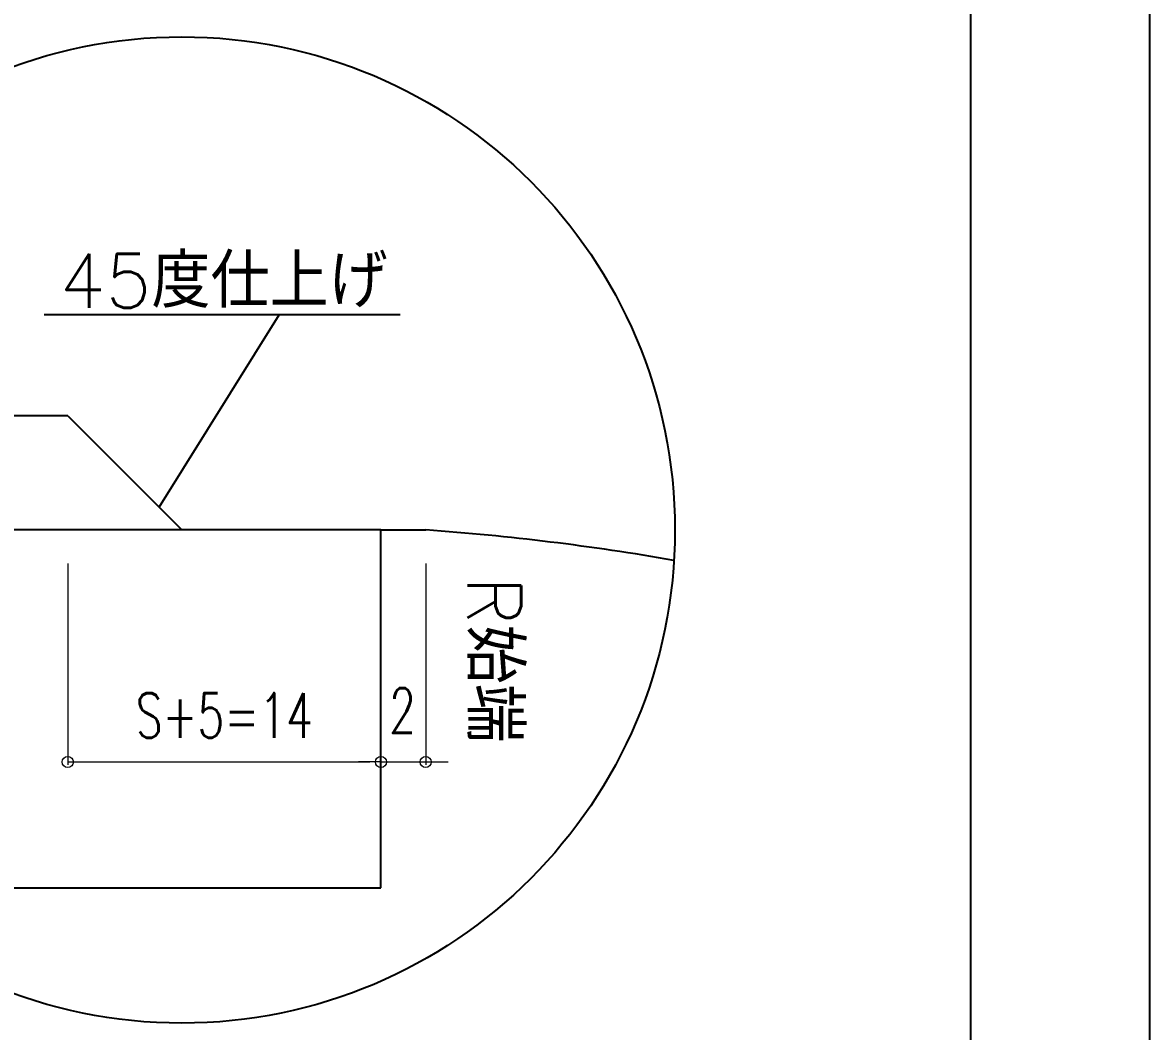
# Model space of a CAD drawing. Header units: millimetres. Extents: x 0 to 29624, y 0 to 14691.
# Drawn here: x 6224 to 6728, y 6121 to 6572 of the extents above; entities that cross this region are included whole.
import ezdxf
from ezdxf.enums import TextEntityAlignment as Align

# ---------------------------------------------------------------- set-up
doc = ezdxf.new("R2010")
doc.units = ezdxf.units.MM
doc.header["$LTSCALE"] = 5
doc.layers.get('0').update_dxf_attribs({"color": 255})
doc.layers.get('DEFPOINTS').update_dxf_attribs({"color": 255})
for name, color, linetype in [('寸法', 4, 'Continuous'), ('溶接', 241, 'Continuous'), ('金物', 142, 'Continuous')]:
    doc.layers.add(name, color=color, linetype=linetype)
doc.styles.add('KANJI', font='simplex.shx', dxfattribs={"width": 0.7, "bigfont": 'extfont2.shx'})
doc.styles.add('SUNPOU', font='simplex.shx', dxfattribs={"width": 0.7, "bigfont": 'extfont2.shx'})
doc.dimstyles.new('一般寸法-小さめ', dxfattribs={"dimscale": 10, "dimtxt": 2, "dimasz": 0.5, "dimexe": 0.125, "dimexo": 1.5, "dimgap": 0.5, "dimtad": 1, "dimtxsty": 'KANJI', "dimblk": 'ORIGIN', "dimcen": 0, "dimclrd": 256, "dimclre": 256, "dimclrt": 256, "dimadec": 0, "dimazin": 0, "dimtfac": 1, "dimtmove": 2, "dimatfit": 2, "dimfxl": 0, "dimtolj": 2, "dimlwd": 5, "dimlwe": 5, "dimarcsym": 0})

# ---------------------------------------------------------------- blocks, each defined once
blk = doc.blocks.new('_Origin')
at = {"color": 0, "linetype": 'ByBlock', "lineweight": -2}
blk.add_line((0, 0), (-1, 0), dxfattribs=at)
blk.add_circle((0, 0), 0.5, dxfattribs=at)
blk = doc.blocks.new('*D561')
at = {"layer": 'DEFPOINTS', "color": 0, "ltscale": 4, "transparency": 16777216}
for p in [(6244.49, 6344.88), (6384.49, 6344.88), (6384.49, 6241.19)]:
    blk.add_point(p, dxfattribs=at)
at = {"layer": '寸法', "lineweight": 5, "ltscale": 4, "transparency": 16777216}
for p, q in [((6244.49, 6329.88), (6244.49, 6239.94)), ((6384.49, 6329.88), (6384.49, 6239.94)), ((6249.49, 6241.19), (6379.49, 6241.19))]:
    blk.add_line(p, q, dxfattribs=at)
at = {"layer": '寸法', "lineweight": 5, "ltscale": 4, "transparency": 16777216, "xscale": 5, "yscale": 5, "zscale": 5, "rotation": 180}
blk.add_blockref('_Origin', (6244.49, 6241.19), dxfattribs=at)
at = {"layer": '寸法', "lineweight": 5, "ltscale": 4, "transparency": 16777216, "xscale": 5, "yscale": 5, "zscale": 5}
blk.add_blockref('_Origin', (6384.49, 6241.19), dxfattribs=at)
at = {"layer": '寸法', "ltscale": 4, "transparency": 16777216, "insert": (6314.49, 6262.01), "char_height": 20, "attachment_point": 5, "style": 'KANJI'}
blk.add_mtext('\\A2;S+5=14', dxfattribs=at)
blk = doc.blocks.new('*D562')
at = {"layer": 'DEFPOINTS', "color": 0, "ltscale": 4, "transparency": 16777216}
for p in [(6384.49, 6344.88), (6404.49, 6344.88), (6404.49, 6241.19)]:
    blk.add_point(p, dxfattribs=at)
at = {"layer": '寸法', "lineweight": 5, "ltscale": 4, "transparency": 16777216}
for p, q in [((6384.49, 6329.88), (6384.49, 6239.94)), ((6404.49, 6329.88), (6404.49, 6239.94)), ((6379.49, 6241.19), (6374.49, 6241.19)), ((6384.49, 6241.19), (6404.49, 6241.19)), ((6409.49, 6241.19), (6414.49, 6241.19))]:
    blk.add_line(p, q, dxfattribs=at)
at = {"layer": '寸法', "lineweight": 5, "ltscale": 4, "transparency": 16777216, "xscale": 5, "yscale": 5, "zscale": 5}
blk.add_blockref('_Origin', (6384.49, 6241.19), dxfattribs=at)
at = {"layer": '寸法', "lineweight": 5, "ltscale": 4, "transparency": 16777216, "xscale": 5, "yscale": 5, "zscale": 5, "rotation": 180}
blk.add_blockref('_Origin', (6404.49, 6241.19), dxfattribs=at)
at = {"layer": '寸法', "ltscale": 4, "transparency": 16777216, "insert": (6394.11, 6264.21), "char_height": 20, "attachment_point": 5, "style": 'KANJI'}
blk.add_mtext('\\A2;2', dxfattribs=at)
blk = doc.blocks.new('*D580')
at = {"layer": 'DEFPOINTS', "color": 0, "linetype": 'Continuous', "transparency": 16777216}
for p in [(6244.49, 6395.88), (6194.11, 6344.88), (6244.49, 6344.88)]:
    blk.add_point(p, dxfattribs=at)
at = {"layer": '寸法', "linetype": 'Continuous', "lineweight": 5, "transparency": 16777216}
for p, q in [((6229.49, 6395.88), (6192.86, 6395.88)), ((6194.11, 6390.88), (6194.11, 6349.88)), ((6229.49, 6344.88), (6192.86, 6344.88))]:
    blk.add_line(p, q, dxfattribs=at)
at = {"layer": '寸法', "linetype": 'Continuous', "lineweight": 5, "transparency": 16777216, "xscale": 5, "yscale": 5, "zscale": 5}
for p, rotation in [((6194.11, 6395.88), 90), ((6194.11, 6344.88), 270)]:
    blk.add_blockref('_Origin', p, dxfattribs=dict(at, rotation=rotation))
at = {"layer": '寸法', "linetype": 'Continuous', "transparency": 16777216, "insert": (6179.11, 6370.38), "char_height": 20, "attachment_point": 5, "rotation": 90, "style": 'KANJI'}
blk.add_mtext('\\A2;10', dxfattribs=at)

msp = doc.modelspace()

# ---------------------------------------------------------------- linework, layer by layer
at = {"linetype": 'Continuous', "lineweight": -3}
for points in [[(3364, 7128), (6728, 7128), (6728, 4752), (3364, 4752)], [(3444, 7048), (6648, 7048), (6648, 4832), (3444, 4832)]]:
    msp.add_lwpolyline(points, close=True, dxfattribs=at)
at = {"layer": '寸法', "ltscale": 4}
for p, q in [((6393.087, 6441.029), (6233.967, 6441.029)), ((6285.29, 6355.083), (6338.956, 6441.029))]:
    msp.add_line(p, q, dxfattribs=at)
at = {"layer": '寸法', "linetype": 'Continuous'}
msp.add_circle((6295.49, 6344.883), 220.401, dxfattribs=at)
at = {"layer": '溶接'}
msp.add_line((6244.49, 6395.883), (6081.071, 6395.883), dxfattribs=at)
at = {"layer": '溶接', "ltscale": 4}
msp.add_line((6244.49, 6395.883), (6295.49, 6344.883), dxfattribs=at)
at = {"layer": '金物', "color": 153}
for p, q in [((6384.49, 6344.883), (6075.09, 6344.883)), ((6384.49, 6184.883), (6384.49, 6344.883)), ((6143.91, 6184.883), (6384.49, 6184.883))]:
    msp.add_line(p, q, dxfattribs=at)
at = {"layer": '金物', "color": 153, "ltscale": 5}
msp.add_line((6384.49, 6344.883), (6404.49, 6344.883), dxfattribs=at)
at = {"layer": '金物', "color": 153, "ltscale": 4}
msp.add_arc((6326.591, 5247.645), 1100, 80.112723, 85.939059, dxfattribs=at)

# ---------------------------------------------------------------- texts
at = {"layer": '寸法', "ltscale": 4, "style": 'SUNPOU'}
msp.add_text('45度仕上げ', height=24, dxfattribs=at).set_placement((6387.51, 6456.24), align=Align.MIDDLE_RIGHT)
msp.add_text('R始端', height=24, rotation=270, dxfattribs=at).set_placement((6423.186, 6324.164))

# ---------------------------------------------------------------- dimensions: what is measured, and where the dimension line sits
at = {"layer": '寸法', "linetype": 'Continuous'}
dim = msp.add_linear_dim(base=(6194.114, 6344.883), p1=(6244.49, 6395.883), p2=(6244.49, 6344.883), angle=90, text='10', dimstyle='一般寸法-小さめ', dxfattribs=at)
dim.commit()
dim.dimension.update_dxf_attribs({"geometry": '*D580', "text_midpoint": (6179.114, 6370.383)})
at = {"layer": '寸法', "ltscale": 4}
dim = msp.add_linear_dim(base=(6384.49, 6241.194), p1=(6244.49, 6344.883), p2=(6384.49, 6344.883), text='S+5=<>', dimstyle='一般寸法-小さめ', override={"dimlfac": 0.1}, dxfattribs=at)
dim.commit()
dim.dimension.update_dxf_attribs({"geometry": '*D561', "text_midpoint": (6314.49, 6262.009), "dimtype": 160})
dim = msp.add_linear_dim(base=(6404.49, 6241.194), p1=(6384.49, 6344.883), p2=(6404.49, 6344.883), dimstyle='一般寸法-小さめ', override={"dimlfac": 0.1}, dxfattribs=at)
dim.commit()
dim.dimension.update_dxf_attribs({"geometry": '*D562', "text_midpoint": (6394.112, 6264.206), "dimtype": 160})

doc.saveas('drawing.dxf')
